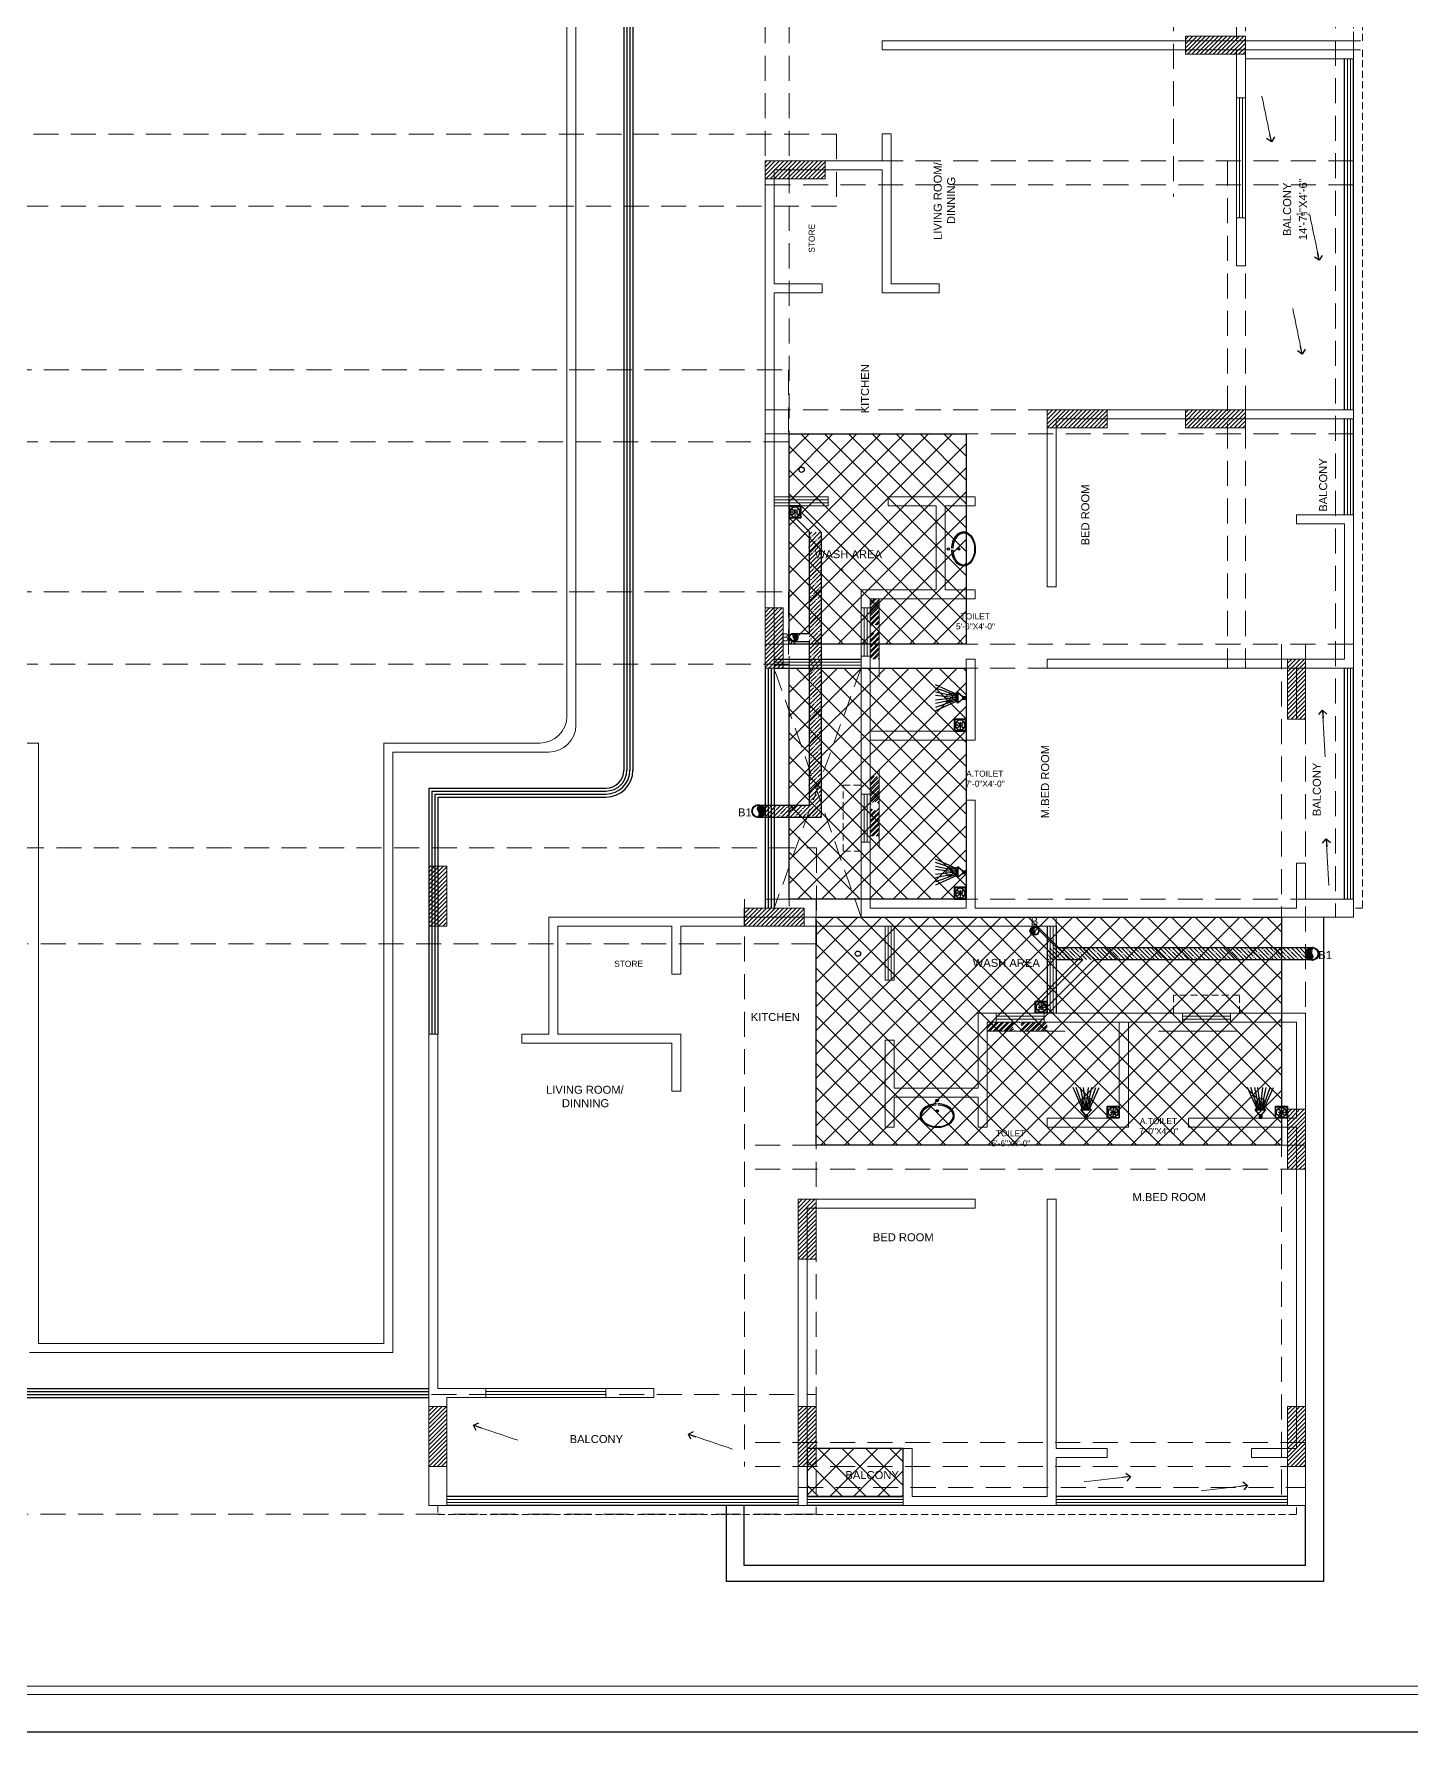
# Model space of a CAD drawing. Header units: inches. Extents: x 1807 to 67852, y 1160 to 20242.
# Drawn here: x 17163 to 17851, y 8125 to 8974 of the extents above; entities that cross this region are included whole.
import ezdxf

# ---------------------------------------------------------------- set-up
doc = ezdxf.new("R2010")
doc.units = ezdxf.units.IN
doc.header["$MEASUREMENT"] = 0
doc.linetypes.add('DASHED', pattern=[0.75, 0.5, -0.25])
doc.layers.get('0').update_dxf_attribs({"lineweight": 20})
for name, color, linetype, lineweight in [('$TD_AUDIT_GENERATED_(67B1F)', 8, 'Continuous', 15), ('02WINDOW & DOTTED', 8, 'Continuous', 20), ('4 upvc pip', 5, 'Continuous', 30), ('4 upvc pip hatch', 6, 'Continuous', 5), ('4. UPCV', 6, 'Continuous', 30), ('A-HATCH', 252, 'Continuous', 13), ('AP_TEXT', 7, 'Continuous', 13), ('Bathing', 3, 'Continuous', 30), ('column_01', 7, 'Continuous', 18), ('Dummy wall', 8, 'Continuous', 18), ('HATCH', 8, 'Continuous', 0), ('N.WALL', 7, 'Continuous', 25), ('PROJ.', 8, 'DASHED', 20), ('RAILING', 8, 'Continuous', 25), ('Railing 01', 8, 'Continuous', 18), ('SUNK', 216, 'Continuous', 30), ('SUNK HTACH', 165, 'Continuous', 15), ('wall', 7, 'Continuous', 20), ('WINDOW', 8, 'Continuous', 15)]:
    doc.layers.add(name, color=color, linetype=linetype, lineweight=lineweight)
doc.styles.add('Krupalu', font='arial.ttf', dxfattribs={"height": 8})
doc.styles.add('Krupalu 1', font='arial.ttf')
doc.dimstyles.new('Krupalu', dxfattribs={"dimtxt": 4, "dimasz": 4, "dimexe": 0, "dimexo": 0, "dimgap": 0.09, "dimtad": 0, "dimtoh": 1, "dimdec": 0, "dimzin": 3, "dimdsep": 46, "dimlunit": 4, "dimtxsty": 'Krupalu', "dimblk": 'DOTSMALL', "dimcen": 0, "dimse1": 1, "dimse2": 1, "dimclrd": 256, "dimclre": 256, "dimclrt": 7, "dimadec": 0, "dimazin": 0, "dimtfac": 1, "dimtdec": 0, "dimtofl": 0, "dimtmove": 1, "dimatfit": 0, "dimldrblk": 'OPEN90', "dimfxl": 1, "dimtolj": 1, "dimtzin": 0, "dimlwd": -1, "dimarcsym": 0})
pattern_1 = [(45, (-2883.8112, 0), (-1.0606601718, 1.0606601718), [])]
pattern_2 = [(45, (-73972.433, -3500.1794), (1.325825215, -1.325825215), []), (45, (-73972.433, -3499.2955), (1.325825215, -1.325825215), [])]
pattern_3 = [(45, (12547.977, -55328.927), (-5.9662135, 5.9662135), []), (135, (12547.977, -55328.927), (-5.9662135, -5.9662135), [])]

# ---------------------------------------------------------------- blocks, each defined once
blk = doc.blocks.new('dfhtutrut')
at = {"layer": 'HATCH'}
h = blk.add_hatch(dxfattribs=at)
h.set_pattern_fill('ANSI31', color=256, scale=12, style=0)
h.set_pattern_definition(pattern_1)
h.paths.add_polyline_path([(143178.93, -630693.73), (143148.93, -630693.73), (143148.93, -630684.73), (143178.93, -630684.73)])
h = blk.add_hatch(dxfattribs=at)
h.set_pattern_fill('ANSI31', color=256, scale=12, style=0)
h.set_pattern_definition(pattern_1)
h.paths.add_polyline_path([(142938.93, -630755.98), (142968.93, -630755.98), (142968.93, -630746.98), (142938.93, -630746.98)])
h = blk.add_hatch(dxfattribs=at)
h.set_pattern_fill('ANSI31', color=256, scale=12, style=0)
h.set_pattern_definition(pattern_1)
h.paths.add_polyline_path([(143079.92, -630880.48), (143109.92, -630880.48), (143109.92, -630871.48), (143079.92, -630871.48)])
h = blk.add_hatch(dxfattribs=at)
h.set_pattern_fill('ANSI31', color=256, scale=12, style=0)
h.set_pattern_definition(pattern_1)
h.paths.add_polyline_path([(143178.93, -630880.48), (143148.93, -630880.48), (143148.93, -630871.48), (143178.93, -630871.48)])
h = blk.add_hatch(dxfattribs=at)
h.set_pattern_fill('ANSI31', color=256, scale=12, style=0)
h.set_pattern_definition(pattern_1)
h.paths.add_polyline_path([(142947.93, -631000.48), (142947.93, -630970.48), (142938.93, -630970.48), (142938.93, -631000.48)])
h = blk.add_hatch(dxfattribs=at)
h.set_pattern_fill('ANSI31', color=256, scale=12, style=0)
h.set_pattern_definition(pattern_1)
h.paths.add_polyline_path([(143199.93, -630995.98), (143199.93, -631025.98), (143208.93, -631025.98), (143208.93, -630995.98)])
h = blk.add_hatch(dxfattribs=at)
h.set_pattern_fill('ANSI31', color=256, scale=12, style=0)
h.set_pattern_definition(pattern_1)
h.paths.add_polyline_path([(142779.93, -631129.48), (142779.93, -631099.48), (142770.93, -631099.48), (142770.93, -631129.48)])
h = blk.add_hatch(dxfattribs=at)
h.set_pattern_fill('ANSI31', color=256, scale=12, style=0)
h.set_pattern_definition(pattern_1)
h.paths.add_polyline_path([(142928.43, -631129.48), (142958.43, -631129.48), (142958.43, -631120.48), (142928.43, -631120.48)])
h = blk.add_hatch(dxfattribs=at)
h.set_pattern_fill('ANSI31', color=256, scale=12, style=0)
h.set_pattern_definition(pattern_1)
h.paths.add_polyline_path([(143208.93, -631220.98), (143208.93, -631250.98), (143199.93, -631250.98), (143199.93, -631220.98)])
h = blk.add_hatch(dxfattribs=at)
h.set_pattern_fill('ANSI31', color=256, scale=12, style=0)
h.set_pattern_definition(pattern_1)
h.paths.add_polyline_path([(142964.43, -631265.98), (142964.43, -631295.98), (142955.43, -631295.98), (142955.43, -631265.98)])
h = blk.add_hatch(dxfattribs=at)
h.set_pattern_fill('ANSI31', color=256, scale=12, style=0)
h.set_pattern_definition(pattern_1)
h.paths.add_polyline_path([(142779.93, -631399.48), (142779.93, -631369.48), (142770.93, -631369.48), (142770.93, -631399.48)])
h = blk.add_hatch(dxfattribs=at)
h.set_pattern_fill('ANSI31', color=256, scale=12, style=0)
h.set_pattern_definition(pattern_1)
h.paths.add_polyline_path([(142964.43, -631399.48), (142964.43, -631369.48), (142955.43, -631369.48), (142955.43, -631399.48)])
h = blk.add_hatch(dxfattribs=at)
h.set_pattern_fill('ANSI31', color=256, scale=12, style=0)
h.set_pattern_definition(pattern_1)
h.paths.add_polyline_path([(143208.93, -631399.48), (143208.93, -631369.48), (143199.93, -631369.48), (143199.93, -631399.48)])
at = {"layer": 'column_01'}
for points in [[(143178.93, -630693.73), (143148.93, -630693.73), (143148.93, -630684.73), (143178.93, -630684.73)], [(142938.93, -630755.98), (142968.93, -630755.98), (142968.93, -630746.98), (142938.93, -630746.98)], [(143079.92, -630880.48), (143109.92, -630880.48), (143109.92, -630871.48), (143079.92, -630871.48)], [(143178.93, -630880.48), (143148.93, -630880.48), (143148.93, -630871.48), (143178.93, -630871.48)], [(142947.93, -631000.48), (142947.93, -630970.48), (142938.93, -630970.48), (142938.93, -631000.48)], [(143199.93, -630995.98), (143199.93, -631025.98), (143208.93, -631025.98), (143208.93, -630995.98)], [(142779.93, -631129.48), (142779.93, -631099.48), (142770.93, -631099.48), (142770.93, -631129.48)], [(142928.43, -631129.48), (142958.43, -631129.48), (142958.43, -631120.48), (142928.43, -631120.48)], [(143208.93, -631220.98), (143208.93, -631250.98), (143199.93, -631250.98), (143199.93, -631220.98)], [(142964.43, -631265.98), (142964.43, -631295.98), (142955.43, -631295.98), (142955.43, -631265.98)], [(142779.93, -631399.48), (142779.93, -631369.48), (142770.93, -631369.48), (142770.93, -631399.48)], [(142964.43, -631399.48), (142964.43, -631369.48), (142955.43, -631369.48), (142955.43, -631399.48)], [(143208.93, -631399.48), (143208.93, -631369.48), (143199.93, -631369.48), (143199.93, -631399.48)]]:
    blk.add_lwpolyline(points, close=True, dxfattribs=at)
blk = doc.blocks.new('Shower')
at = {"layer": 'Bathing'}
h = blk.add_hatch(color=256, dxfattribs=at)
h.paths.add_polyline_path([(60267.42, -3620.43), (60268.65, -3620.43), (60268.65, -3618.64), (60267.42, -3618.64)])
h.paths.add_polyline_path([(60270.16, -3623.63), (60270.73, -3622.8), (60265.35, -3622.8), (60266.15, -3623.63)])
at = {"layer": 'Bathing', "ltscale": 3}
for p, q in [((60266.15, -3623.63), (60261.5, -3634)), ((60266.78, -3623.63), (60263.15, -3634)), ((60267.42, -3623.63), (60265.17, -3634)), ((60267.42, -3620.43), (60265.35, -3622.8)), ((60265.35, -3622.8), (60266.15, -3623.63)), ((60270.73, -3622.8), (60265.35, -3622.8)), ((60266.15, -3623.63), (60270.16, -3623.63)), ((60268.04, -3623.63), (60266.8, -3634)), ((60267.42, -3620.43), (60267.42, -3618.64)), ((60268.65, -3618.64), (60267.42, -3618.64)), ((60268.65, -3618.64), (60267.42, -3618.64)), ((60268.65, -3620.43), (60267.42, -3620.43)), ((60268.65, -3620.43), (60267.42, -3620.43)), ((60268.04, -3623.63), (60269.27, -3634)), ((60268.65, -3620.43), (60268.65, -3618.64)), ((60268.65, -3620.43), (60270.73, -3622.8)), ((60268.65, -3623.63), (60270.9, -3634)), ((60269.29, -3623.63), (60272.92, -3634)), ((60269.92, -3623.63), (60274.57, -3634)), ((60270.16, -3623.63), (60270.73, -3622.8))]:
    blk.add_line(p, q, dxfattribs=at)
for points in [[(60267.42, -3620.43), (60265.35, -3622.8)], [(60270.73, -3622.8), (60268.65, -3620.43)]]:
    blk.add_lwpolyline(points, dxfattribs=at)
blk.add_circle((60268.04, -3627.04), 1.78, dxfattribs=at)
blk = doc.blocks.new('rwrwq')
at = {"layer": 'Bathing'}
for points in [[(19894.37, -3202.34), (19894.37, -3196.34), (19900.37, -3196.34), (19900.37, -3202.34)], [(19894.65, -3202.07), (19894.65, -3196.62), (19900.1, -3196.62), (19900.1, -3202.07)]]:
    blk.add_lwpolyline(points, close=True, dxfattribs=at)
for centre, radius in [((19897.37, -3199.34), 2.42), ((19895.5, -3199.34), 0.129), ((19895.93, -3197.89), 0.129), ((19896.22, -3199.34), 0.129), ((19896.42, -3198.38), 0.129), ((19896.87, -3199.34), 0.129), ((19896.94, -3198.91), 0.129), ((19897.37, -3198.11), 0.129), ((19897.37, -3198.11), 0.129), ((19897.37, -3198.83), 0.129), ((19897.37, -3198.83), 0.129), ((19897.37, -3199.34), 0.129), ((19897.81, -3198.91), 0.129), ((19897.88, -3199.34), 0.129), ((19898.33, -3198.38), 0.129), ((19898.52, -3199.34), 0.129), ((19898.82, -3197.89), 0.129), ((19895.93, -3200.79), 0.129), ((19896.42, -3200.3), 0.129), ((19896.94, -3199.77), 0.129), ((19897.37, -3199.85), 0.129), ((19897.37, -3199.85), 0.129), ((19897.37, -3200.57), 0.129), ((19897.37, -3200.57), 0.129), ((19897.37, -3201.28), 0.129), ((19897.37, -3201.28), 0.129), ((19897.81, -3199.77), 0.129), ((19898.33, -3200.3), 0.129), ((19898.82, -3200.79), 0.129)]:
    blk.add_circle(centre, radius, dxfattribs=at)
blk = doc.blocks.new('_DotSmall')
at = {"color": 0, "linetype": 'ByBlock', "const_width": 0.5}
blk.add_lwpolyline([(-0.0625, 0, 1), (0.0625, 0, 1)], format="xyb", close=True, dxfattribs=at)
blk = doc.blocks.new('_Open90')
at = {"color": 0, "linetype": 'ByBlock', "lineweight": -2}
for p, q in [((0, 0), (-1, 0)), ((-0.5, 0.5), (0, 0)), ((0, 0), (-0.5, -0.5))]:
    blk.add_line(p, q, dxfattribs=at)
blk = doc.blocks.new('zw$137B')
at = {"layer": '$TD_AUDIT_GENERATED_(67B1F)', "linetype": 'DASHED', "lineweight": -2, "ltscale": 25}
for p, q in [((559.5, 85.5), (559.5, -1140)), ((568.5, 85.5), (568.5, -1140)), ((274.5, -522), (274.5, -1140)), ((286.5, -522), (286.5, -1140)), ((568.5, -762), (274.5, -762)), ((505.5, -762), (505.5, -1015.5)), ((514.5, -762), (514.5, -1015.5)), ((568.5, -774), (274.5, -774)), ((568.5, -886.5), (274.5, -886.5)), ((568.5, -898.5), (274.5, -898.5)), ((274.5, -1003.5), (568.5, -1003.5)), ((532.5, -1003.5), (532.5, -1434)), ((544.5, -1003.5), (544.5, -1434)), ((274.5, -1015.5), (568.5, -1015.5)), ((264.22, -1131), (264.22, -1414.5)), ((274.5, -1131), (568.5, -1131)), ((300.07, -1131), (300.07, -1414.5)), ((274.5, -1140), (568.5, -1140)), ((544.5, -1254), (264.22, -1254)), ((544.5, -1266), (264.22, -1266)), ((544.5, -1402.5), (265.5, -1402.5)), ((544.5, -1414.5), (265.5, -1414.5)), ((291, -1425), (544.5, -1425)), ((291, -1434), (544.5, -1434))]:
    blk.add_line(p, q, dxfattribs=at)
for points in [[(478.5, -628.5), (478.5, -780)], [(514.5, -628.5), (514.5, -780)], [(568.5, -1020.06), (568.5, -1003.5)]]:
    blk.add_lwpolyline(points, dxfattribs=at)
at = {"layer": '$TD_AUDIT_GENERATED_(67B1F)', "color": 1, "linetype": 'DASHED', "lineweight": -2, "ltscale": 25}
for points in [[(-316.03, -748.75), (310.16, -748.75), (310.16, -784.75), (-316.03, -784.75)], [(-292.03, -866.5), (286.16, -866.5), (286.16, -902.5), (-292.03, -902.5)], [(-292.03, -977.5), (286.16, -977.5), (286.16, -1013.5), (-292.03, -1013.5)], [(-304.56, -1105.37), (300.14, -1105.37), (300.14, -1153.37), (-304.56, -1153.37)], [(-304.63, -1378.49), (300.07, -1378.49), (300.07, -1438.37), (-304.63, -1438.37)]]:
    blk.add_lwpolyline(points, close=True, dxfattribs=at)

msp = doc.modelspace()

# ---------------------------------------------------------------- hatches: boundary and pattern name
at = {"layer": '4 upvc pip hatch'}
h = msp.add_hatch(dxfattribs=at)
h.set_pattern_fill('ANSI35', color=256, scale=12, angle=180, style=0)
h.set_pattern_definition([(45, (-7059.6064, 278.7383), (-2.12132034, 2.12132034), []), (45, (-7057.485, 278.7383), (-2.12132034, 2.12132034), [3.75, -0.75, 0, -0.75])])
h.paths.add_polyline_path([(17555.77, 8725.01), (17549.77, 8725.01), (17549.77, 8588.64), (17527.78, 8588.64), (17527.78, 8582.64), (17555.77, 8582.64)])
at = {"layer": '4 upvc pip hatch', "ltscale": 10}
h = msp.add_hatch(dxfattribs=at)
h.set_pattern_fill('ANSI31', color=256, scale=2, angle=180, style=0)
h.set_pattern_definition([(315, (-25496.3152, 102489.71072), (-0.1767766953, -0.1767766953), [])])
edge = h.paths.add_edge_path()
edge.add_spline(control_points=[(17542.12, 8674.4), (17541.85, 8674.02), (17541.16, 8673.1), (17542.68, 8671.73), (17542.02, 8670.79), (17541.75, 8670.42)], knot_values=[0, 0, 0, 0, 1.259254, 3.09623, 4.348223, 4.348223, 4.348223, 4.348223], degree=3, periodic=0)
edge.add_arc((17541.98, 8672.4), 2, 263.26204, 360)
edge.add_arc((17541.98, 8672.4), 2, 0, 85.93661)
h = msp.add_hatch(dxfattribs=at)
h.set_pattern_fill('ANSI31', color=256, scale=3, angle=180, style=0)
h.set_pattern_definition([(315, (-46686.0174, 149311.60004), (-0.2651650429, -0.2651650429), [])])
edge = h.paths.add_edge_path()
edge.add_spline(control_points=[(17524.69, 8588.63), (17524.28, 8588.07), (17523.25, 8586.68), (17525.52, 8584.62), (17524.53, 8583.23), (17524.13, 8582.66)], knot_values=[0, 0, 0, 0, 1.259254, 3.09623, 4.348223, 4.348223, 4.348223, 4.348223], degree=3, periodic=0)
edge.add_arc((17524.48, 8585.64), 3, 263.26204, 360)
edge.add_arc((17524.48, 8585.64), 3, 360, 445.93661)
h = msp.add_hatch(dxfattribs=at)
h.set_pattern_fill('ANSI31', color=256, scale=2, angle=180, style=0)
h.set_pattern_definition([(225, (60118.7434, 102343.11293), (0.1767766953, -0.1767766953), [])])
edge = h.paths.add_edge_path()
edge.add_spline(control_points=[(17662.49, 8527.8), (17662.21, 8527.42), (17661.53, 8526.5), (17663.04, 8525.13), (17662.38, 8524.2), (17662.11, 8523.82)], knot_values=[0, 0, 0, 0, 1.259254, 3.09623, 4.348223, 4.348223, 4.348223, 4.348223], degree=3, periodic=0)
edge.add_arc((17662.35, 8525.8), 2, 83.26204, 180)
edge.add_arc((17662.35, 8525.8), 2, 180, 265.93661)
at = {"layer": '4 upvc pip hatch'}
h = msp.add_hatch(dxfattribs=at)
h.set_pattern_fill('ANSI35', color=256, scale=12, angle=180, style=0)
h.set_pattern_definition([(135, (41561.671, 278.7383), (2.12132034, 2.12132034), []), (135, (41559.5496, 278.7383), (2.12132034, 2.12132034), [3.75, -0.75, 0, -0.75])])
h.paths.add_polyline_path([(17797.78, 8511.33), (17668.78, 8511.33), (17668.78, 8517.33), (17797.78, 8517.33)])
at = {"layer": '4 upvc pip hatch', "ltscale": 10}
h = msp.add_hatch(dxfattribs=at)
h.set_pattern_fill('ANSI31', color=256, scale=3, angle=180, style=0)
h.set_pattern_definition([(225, (81485.67965, 149240.29438), (0.2651650429, -0.2651650429), [])])
edge = h.paths.add_edge_path()
edge.add_spline(control_points=[(17801.3, 8517.32), (17800.88, 8516.76), (17799.85, 8515.37), (17802.12, 8513.32), (17801.13, 8511.92), (17800.73, 8511.35)], knot_values=[0, 0, 0, 0, 1.259254, 3.09623, 4.348223, 4.348223, 4.348223, 4.348223], degree=3, periodic=0)
edge.add_arc((17801.08, 8514.33), 3, 83.26204, 180)
edge.add_arc((17801.08, 8514.33), 3, 180, 265.93661)
at = {"layer": 'Dummy wall', "ltscale": 10}
h = msp.add_hatch(dxfattribs=at)
h.set_pattern_fill('ANSI32', color=256, scale=5, angle=90, style=0)
h.set_pattern_definition(pattern_2)
h.paths.add_polyline_path([(17580.28, 8661.67), (17584.78, 8661.67), (17584.78, 8672.23), (17584.78, 8673.69), (17584.78, 8676.67, -2.414214), (17582.64, 8678.82, -0.408178), (17584.78, 8676.72), (17584.78, 8679.66), (17584.78, 8681.21), (17584.78, 8691.67), (17580.28, 8691.67), (17580.28, 8667.67)])
h = msp.add_hatch(dxfattribs=at)
h.set_pattern_fill('ANSI32', color=256, scale=5, angle=90, style=0)
h.set_pattern_definition(pattern_2)
h.paths.add_polyline_path([(17584.78, 8591.16), (17584.78, 8592.71), (17584.78, 8601.33), (17583.65, 8603.17), (17580.28, 8603.17), (17580.28, 8594.17), (17580.28, 8573.17), (17580.64, 8573.17), (17580.64, 8587.41, -0.091616), (17580.5, 8588.17, -1), (17584.78, 8588.17)])
h = msp.add_hatch(dxfattribs=at)
h.set_pattern_fill('ANSI32', color=256, scale=5, angle=90, style=0)
h.set_pattern_definition(pattern_2)
h.paths.add_polyline_path([(17584.64, 8573.17), (17584.64, 8587.41, -0.688072), (17580.64, 8587.41), (17580.64, 8573.17)])
h = msp.add_hatch(dxfattribs=at)
h.set_pattern_fill('ANSI32', color=256, scale=5, angle=180, style=0)
h.set_pattern_definition([(225, (29830.6367, 100032.889), (1.325825215, -1.325825215), []), (225, (29829.7528, 100032.889), (1.325825215, -1.325825215), [])])
h.paths.add_polyline_path([(17668.78, 8480.17), (17668.78, 8475.67), (17658.23, 8475.67), (17656.76, 8475.67), (17653.78, 8475.67, 2.414214), (17651.64, 8477.82, 0.408178), (17653.74, 8475.67), (17650.8, 8475.67), (17649.25, 8475.67), (17638.78, 8475.67), (17638.78, 8480.17), (17662.78, 8480.17)])
at = {"layer": 'SUNK HTACH', "ltscale": 10}
h = msp.add_hatch(dxfattribs=at)
h.set_pattern_fill('ANSI37', color=1, scale=67.5, style=0)
h.set_pattern_definition(pattern_3)
h.paths.add_polyline_path([(17539.78, 8774.17), (17628.28, 8774.17), (17628.28, 8669.17), (17539.78, 8669.17)])
h = msp.add_hatch(dxfattribs=at)
h.set_pattern_fill('ANSI37', color=1, scale=67.5, style=0)
h.set_pattern_definition(pattern_3)
h.paths.add_polyline_path([(17628.28, 8541.67), (17539.78, 8541.67), (17539.78, 8657.17), (17628.28, 8657.17)])
h = msp.add_hatch(dxfattribs=at)
h.set_pattern_fill('ANSI37', color=1, scale=67.5, angle=360, style=0)
h.set_pattern_definition([(135, (21954.087, -55328.927), (5.9662135, 5.9662135), []), (45, (21954.087, -55328.927), (5.9662135, -5.9662135), [])])
h.paths.add_polyline_path([(17553.38, 8532.67), (17785.86, 8532.67), (17785.78, 8418.67), (17553.31, 8418.67)])
h = msp.add_hatch(dxfattribs=at)
h.set_pattern_fill('ANSI37', color=114, scale=67.5, angle=180, style=0)
h.set_pattern_definition([(225, (22383.957, 73325.777), (5.9662135, -5.9662135), []), (315, (22383.957, 73325.777), (5.9662135, 5.9662135), [])])
h.paths.add_polyline_path([(17596.78, 8267.17), (17548.78, 8267.17), (17548.78, 8243.17), (17596.78, 8243.17)])

# ---------------------------------------------------------------- linework, layer by layer
at = {"layer": '02WINDOW & DOTTED', "linetype": 'DASHED', "ltscale": 20}
for p, q in [((17575.78, 8532.67), (17532.28, 8657.17)), ((17575.78, 8657.17), (17532.28, 8537.17))]:
    msp.add_line(p, q, dxfattribs=at)
at = {"layer": '4 upvc pip'}
msp.add_lwpolyline([(16490.39, 9838.79), (18913.59, 9838.79), (18913.59, 8125.42), (16490.39, 8125.42)], close=True, dxfattribs=at)
at = {"layer": '4. UPCV', "ltscale": 10}
for p, q in [((17555.77, 8725.01), (17545.78, 8735)), ((17549.77, 8725.36), (17542.95, 8732.17)), ((17549.77, 8725.36), (17549.77, 8674.4)), ((17555.77, 8725.01), (17555.77, 8582.64)), ((17541.98, 8674.4), (17549.77, 8674.4)), ((17541.98, 8670.4), (17549.77, 8670.4)), ((17549.77, 8670.4), (17549.77, 8588.64)), ((17524.48, 8588.64), (17549.77, 8588.64)), ((17524.48, 8582.64), (17555.77, 8582.64)), ((17673.94, 8511.33), (17660.87, 8524.4)), ((17673.59, 8517.33), (17663.7, 8527.23)), ((17801.08, 8517.33), (17673.59, 8517.33)), ((17686.61, 8511.33), (17665.95, 8490.67)), ((17692.27, 8511.33), (17668.78, 8487.85)), ((17686.61, 8511.33), (17673.94, 8511.33)), ((17801.08, 8511.33), (17692.27, 8511.33))]:
    msp.add_line(p, q, dxfattribs=at)
for centre, radius in [((17541.98, 8672.4), 2.2), ((17541.98, 8672.4), 2), ((17524.48, 8585.64), 3.3), ((17524.48, 8585.64), 3), ((17662.35, 8525.8), 2.2), ((17662.35, 8525.8), 2), ((17801.08, 8514.33), 3.3), ((17801.08, 8514.33), 3)]:
    msp.add_circle(centre, radius, dxfattribs=at)
for points, knots in [([(17542.12, 8674.4), (17541.85, 8674.02), (17541.16, 8673.1), (17542.68, 8671.73), (17542.02, 8670.79), (17541.75, 8670.42)], [0, 0, 0, 0, 1.259254, 3.096229, 4.348222, 4.348222, 4.348222, 4.348222]), ([(17524.69, 8588.63), (17524.28, 8588.07), (17523.25, 8586.68), (17525.52, 8584.62), (17524.53, 8583.23), (17524.13, 8582.66)], [0, 0, 0, 0, 1.888881, 4.644345, 6.522333, 6.522333, 6.522333, 6.522333]), ([(17662.49, 8527.8), (17662.21, 8527.42), (17661.53, 8526.5), (17663.04, 8525.13), (17662.38, 8524.2), (17662.11, 8523.82)], [0, 0, 0, 0, 1.259254, 3.096229, 4.348222, 4.348222, 4.348222, 4.348222]), ([(17801.3, 8517.32), (17800.88, 8516.76), (17799.85, 8515.37), (17802.12, 8513.32), (17801.13, 8511.92), (17800.73, 8511.35)], [0, 0, 0, 0, 1.888881, 4.644345, 6.522333, 6.522333, 6.522333, 6.522333])]:
    msp.add_open_spline(points, degree=3, knots=knots, dxfattribs=at)
at = {"layer": 'A-HATCH'}
for points in [[(18847.85, 9820.03), (16552.06, 9820.03, 0.414214), (16509.16, 9777.12), (16509.16, 8191.17, 0.414214), (16556.14, 8144.18), (18844.79, 8144.18, 0.414214), (18894.83, 8194.22), (18894.83, 9773.04, 0.414214)], [(18847.85, 9815.86), (16552.06, 9815.86, 0.414214), (16513.33, 9777.12), (16513.33, 8191.17, 0.414214), (16556.14, 8148.35), (18844.79, 8148.35, 0.414214), (18890.66, 8194.22), (18890.66, 9773.04, 0.414214)]]:
    msp.add_lwpolyline(points, format="xyb", close=True, dxfattribs=at)
at = {"layer": 'AP_TEXT'}
for p, q in [((17796.53, 8883.23), (17796.53, 8885.07)), ((17565.03, 8706.16), (17566.87, 8706.16))]:
    msp.add_line(p, q, dxfattribs=at)
at = {"layer": 'Bathing', "extrusion": (2.76424e-10, 0.000530124, 1)}
msp.add_circle((17546.05, 8756.28, 5.09), 1.32, dxfattribs=at)
at = {"layer": 'Bathing'}
for centre, radius in [((17619.4, 8716.69), 0.616), ((17624.62, 8716.63), 0.548), ((17624.62, 8716.63), 0.403), ((17613.76, 8441.06), 0.616), ((17613.82, 8435.84), 0.548), ((17613.82, 8435.84), 0.403)]:
    msp.add_circle(centre, radius, dxfattribs=at)
at = {"layer": 'Bathing', "extrusion": (-0.000530124, -2.76424e-10, 1)}
msp.add_circle((17574.18, 8514.41, -8.87), 1.32, dxfattribs=at)
at = {"layer": 'Bathing', "extrusion": (0, 0, -1)}
msp.add_ellipse((17627.13, 8716.63), major_axis=(0, -8.06), ratio=0.663758, start_param=1.630196, end_param=7.796446, dxfattribs=at)
at = {"layer": 'Bathing'}
msp.add_ellipse((17613.82, 8433.33), major_axis=(8.06, 0), ratio=0.663758, start_param=1.630196, end_param=7.796446, dxfattribs=at)
for points, knots in [([(17621.1, 8717.02), (17621.12, 8718.07), (17621.28, 8719.11), (17621.9, 8721.2), (17622.4, 8722.23), (17623.66, 8723.89), (17624.43, 8724.53), (17625.88, 8725.15), (17626.52, 8725.26), (17627.78, 8725.2), (17628.41, 8725.01), (17629.57, 8724.38), (17630.11, 8723.93), (17631.06, 8722.83), (17631.47, 8722.17), (17632.29, 8720.38), (17632.6, 8719.16), (17632.85, 8716.64), (17632.78, 8715.34), (17632.26, 8712.91), (17631.81, 8711.77), (17630.61, 8709.89), (17629.86, 8709.15), (17628.36, 8708.32), (17627.65, 8708.13), (17626.94, 8708.13)], [1.610972, 1.610972, 1.610972, 1.610972, 1.985827, 1.985827, 2.425311, 2.425311, 2.864794, 2.864794, 3.176532, 3.176532, 3.48827, 3.48827, 3.800008, 3.800008, 4.111746, 4.111746, 4.567037, 4.567037, 5.022328, 5.022328, 5.477619, 5.477619, 5.93291, 5.93291, 6.283185, 6.283185, 6.283185, 6.283185]), ([(17626.94, 8708.13), (17626.47, 8708.13), (17626.01, 8708.21), (17624.7, 8708.66), (17623.91, 8709.25), (17622.58, 8710.82), (17622.05, 8711.81), (17621.33, 8713.97), (17621.13, 8715.12), (17621.1, 8716.29)], [0, 0, 0, 0, 0.227893, 0.227893, 0.667377, 0.667377, 1.10686, 1.10686, 1.523521, 1.523521, 1.523521, 1.523521]), ([(17613.44, 8439.36), (17612.39, 8439.33), (17611.35, 8439.17), (17609.26, 8438.56), (17608.23, 8438.06), (17606.56, 8436.79), (17605.93, 8436.02), (17605.31, 8434.58), (17605.19, 8433.94), (17605.26, 8432.67), (17605.44, 8432.05), (17606.08, 8430.88), (17606.53, 8430.34), (17607.63, 8429.4), (17608.29, 8428.99), (17610.08, 8428.17), (17611.3, 8427.86), (17613.82, 8427.61), (17615.12, 8427.68), (17617.55, 8428.2), (17618.68, 8428.64), (17620.56, 8429.84), (17621.31, 8430.6), (17622.14, 8432.1), (17622.33, 8432.81), (17622.33, 8433.52)], [1.610972, 1.610972, 1.610972, 1.610972, 1.985827, 1.985827, 2.425311, 2.425311, 2.864794, 2.864794, 3.176532, 3.176532, 3.48827, 3.48827, 3.800008, 3.800008, 4.111746, 4.111746, 4.567037, 4.567037, 5.022328, 5.022328, 5.477619, 5.477619, 5.93291, 5.93291, 6.283185, 6.283185, 6.283185, 6.283185]), ([(17622.33, 8433.52), (17622.33, 8433.98), (17622.25, 8434.45), (17621.79, 8435.75), (17621.21, 8436.55), (17619.64, 8437.87), (17618.64, 8438.41), (17616.49, 8439.12), (17615.33, 8439.32), (17614.17, 8439.36)], [0, 0, 0, 0, 0.227893, 0.227893, 0.667377, 0.667377, 1.10686, 1.10686, 1.523521, 1.523521, 1.523521, 1.523521])]:
    msp.add_open_spline(points, degree=3, knots=knots, dxfattribs=at)
at = {"layer": 'PROJ.', "ltscale": 7}
for points in [[(17821.78, 8970.67), (17826.28, 8970.67), (17826.28, 9399.67), (17821.78, 9399.67)], [(17821.78, 8966.17), (17826.28, 8966.17), (17826.28, 8537.17), (17821.78, 8537.17)], [(17575.78, 8565.67), (17566.78, 8565.67), (17566.78, 8598.67), (17575.78, 8598.67)], [(17764.78, 8484.67), (17764.78, 8493.67), (17731.78, 8493.67), (17731.78, 8484.67)], [(17364.28, 8238.67), (17364.28, 8234.17), (17793.28, 8234.17), (17793.28, 8238.67)]]:
    msp.add_lwpolyline(points, dxfattribs=at)
at = {"layer": 'RAILING'}
for p, q in [((17460.28, 9372.67), (17460.28, 8605.94)), ((17461.78, 9372.67), (17461.78, 8605.93)), ((17457.28, 9368.17), (17457.28, 8605.97)), ((17458.78, 9368.17), (17458.78, 8605.96)), ((17817.28, 8786.17), (17817.28, 8961.67)), ((17821.78, 8786.17), (17821.78, 8961.67)), ((17817.28, 8733.67), (17817.28, 8781.67)), ((17821.78, 8733.67), (17821.78, 8781.67)), ((17527.78, 8657.17), (17527.78, 8537.17)), ((17529.28, 8657.17), (17529.28, 8537.17)), ((17530.78, 8657.17), (17530.78, 8537.17)), ((17532.28, 8661.67), (17575.78, 8661.67)), ((17532.28, 8657.17), (17575.78, 8657.17)), ((17532.28, 8657.17), (17532.28, 8537.17)), ((17817.28, 8541.67), (17817.28, 8657.17)), ((17821.78, 8541.67), (17821.78, 8657.17)), ((17359.78, 8597.17), (17359.78, 8474.17)), ((17359.78, 8597.17), (17448.28, 8597.17)), ((17361.28, 8595.67), (17361.28, 8474.17)), ((17361.28, 8595.67), (17448.28, 8595.67)), ((17362.78, 8594.17), (17362.78, 8474.17)), ((17362.78, 8594.17), (17448.28, 8594.17)), ((17364.28, 8592.67), (17364.28, 8474.17)), ((17364.28, 8592.67), (17448.28, 8592.67)), ((17806.78, 8532.67), (17806.78, 8200.67)), ((17668.78, 8528.17), (17668.78, 8484.67)), ((17673.28, 8528.17), (17673.28, 8484.67)), ((17142.28, 8297.17), (17359.78, 8297.17)), ((17142.28, 8295.67), (17359.78, 8295.67)), ((17142.28, 8294.17), (17359.78, 8294.17)), ((17142.28, 8292.67), (17359.78, 8292.67)), ((17544.28, 8243.17), (17368.78, 8243.17)), ((17596.78, 8243.17), (17548.78, 8243.17)), ((17788.78, 8243.17), (17673.28, 8243.17)), ((17544.28, 8238.67), (17368.78, 8238.67)), ((17508.28, 8238.67), (17508.28, 8200.67)), ((17517.28, 8208.67), (17517.28, 8238.67)), ((17596.78, 8238.67), (17548.78, 8238.67)), ((17788.78, 8238.67), (17673.28, 8238.67)), ((17797.78, 8208.67), (17797.78, 8238.67)), ((17797.78, 8208.67), (17517.28, 8208.67)), ((17806.78, 8200.67), (17508.28, 8200.67))]:
    msp.add_line(p, q, dxfattribs=at)
for radius in [13.5, 12, 10.5, 9]:
    msp.add_arc((17448.28, 8606.17), radius, 270, 0, dxfattribs=at)
at = {"layer": 'Railing 01'}
for p, q in [((17818.78, 8786.17), (17818.78, 8961.67)), ((17820.28, 8786.17), (17820.28, 8961.67)), ((17818.78, 8733.67), (17818.78, 8781.67)), ((17820.28, 8733.67), (17820.28, 8781.67)), ((17532.28, 8660.17), (17575.78, 8660.17)), ((17532.28, 8658.67), (17575.78, 8658.67)), ((17818.78, 8541.67), (17818.78, 8657.17)), ((17820.28, 8541.67), (17820.28, 8657.17)), ((17670.28, 8528.17), (17670.28, 8484.67)), ((17671.78, 8528.17), (17671.78, 8484.67)), ((17544.28, 8241.67), (17368.78, 8241.67)), ((17596.78, 8241.67), (17548.78, 8241.67)), ((17788.78, 8241.67), (17673.28, 8241.67)), ((17544.28, 8240.17), (17368.78, 8240.17)), ((17596.78, 8240.17), (17548.78, 8240.17)), ((17788.78, 8240.17), (17673.28, 8240.17))]:
    msp.add_line(p, q, dxfattribs=at)
at = {"layer": 'SUNK'}
for points in [[(17539.78, 8774.17), (17628.28, 8774.17), (17628.28, 8669.17), (17539.78, 8669.17)], [(17628.28, 8541.67), (17539.78, 8541.67), (17539.78, 8657.17), (17628.28, 8657.17)], [(17596.78, 8267.17), (17548.78, 8267.17), (17548.78, 8243.17), (17596.78, 8243.17)]]:
    msp.add_lwpolyline(points, close=True, dxfattribs=at)
at = {"layer": 'SUNK', "elevation": 2}
msp.add_lwpolyline([(17553.38, 8532.67), (17785.86, 8532.67), (17785.78, 8418.67), (17553.31, 8418.67)], close=True, dxfattribs=at)
at = {"layer": 'wall'}
for p, q in [((17428.78, 9363.67), (17428.78, 8633.17)), ((17433.28, 9368.17), (17433.28, 8628.67)), ((17763.28, 8994.67), (17763.28, 8970.67)), ((17586.28, 8970.67), (17586.28, 8966.17)), ((17763.28, 8970.67), (17586.28, 8970.67)), ((17821.78, 8970.67), (17586.28, 8970.67)), ((17586.28, 8966.17), (17586.28, 8970.67)), ((17737.78, 8972.92), (17767.78, 8972.92)), ((17737.78, 8963.92), (17737.78, 8972.92)), ((17767.78, 8972.92), (17767.78, 8963.92)), ((17821.78, 8975.17), (17821.78, 8966.17)), ((17821.78, 8961.67), (17821.78, 8970.67)), ((17821.78, 8966.17), (17586.28, 8966.17)), ((17763.28, 8966.17), (17586.28, 8966.17)), ((17767.78, 8963.92), (17737.78, 8963.92)), ((17763.28, 8942.17), (17763.28, 8966.17)), ((17821.78, 8961.67), (17767.78, 8961.67)), ((17767.78, 8942.17), (17767.78, 8961.67)), ((17763.28, 8942.17), (17767.78, 8942.17)), ((17590.78, 8924.17), (17586.28, 8924.17)), ((17586.28, 8910.67), (17586.28, 8924.17)), ((17590.78, 8849.17), (17590.78, 8924.17)), ((17586.28, 8910.67), (17527.78, 8910.67)), ((17527.78, 8657.17), (17527.78, 8910.67)), ((17586.28, 8906.17), (17532.28, 8906.17)), ((17532.28, 8849.17), (17532.28, 8906.17)), ((17586.28, 8844.67), (17586.28, 8906.17)), ((17763.28, 8858.17), (17763.28, 8882.17)), ((17763.28, 8882.17), (17767.78, 8882.17)), ((17767.78, 8858.17), (17767.78, 8882.17)), ((17763.28, 8858.17), (17767.78, 8858.17)), ((17556.28, 8849.17), (17532.28, 8849.17)), ((17556.28, 8844.67), (17532.28, 8844.67)), ((17532.28, 8657.17), (17532.28, 8844.67)), ((17556.28, 8844.67), (17556.28, 8849.17)), ((17614.78, 8844.67), (17586.28, 8844.67)), ((17614.78, 8849.17), (17590.78, 8849.17)), ((17614.78, 8844.67), (17614.78, 8849.17)), ((17668.78, 8786.17), (17821.78, 8786.17)), ((17668.78, 8697.67), (17668.78, 8786.17)), ((17821.78, 8786.17), (17821.78, 8781.67)), ((17673.28, 8781.67), (17821.78, 8781.67)), ((17673.28, 8697.67), (17673.28, 8781.67)), ((17559.28, 8738.17), (17559.28, 8742.67)), ((17632.78, 8742.67), (17589.28, 8742.67)), ((17589.28, 8738.17), (17589.28, 8742.67)), ((17632.78, 8738.17), (17632.78, 8742.67)), ((17613.28, 8738.17), (17589.28, 8738.17)), ((17613.28, 8696.17), (17613.28, 8738.17)), ((17632.78, 8738.17), (17617.78, 8738.17)), ((17617.78, 8696.17), (17617.78, 8738.17)), ((17793.28, 8733.67), (17821.78, 8733.67)), ((17793.28, 8729.17), (17793.28, 8733.67)), ((17821.78, 8657.17), (17821.78, 8733.67)), ((17793.28, 8729.17), (17817.28, 8729.17)), ((17817.28, 8661.67), (17817.28, 8729.17)), ((17575.78, 8696.17), (17575.78, 8687.17)), ((17575.78, 8696.17), (17613.28, 8696.17)), ((17580.28, 8691.67), (17580.28, 8687.17)), ((17580.28, 8691.67), (17632.78, 8691.67)), ((17584.78, 8691.67), (17584.78, 8652.66)), ((17617.78, 8696.17), (17632.78, 8696.17)), ((17632.78, 8691.67), (17632.78, 8696.17)), ((17668.78, 8697.67), (17673.28, 8697.67)), ((17575.78, 8687.17), (17580.28, 8687.17)), ((17532.28, 8657.17), (17527.78, 8657.17)), ((17575.78, 8663.17), (17580.28, 8663.17)), ((17575.78, 8663.17), (17575.78, 8594.17)), ((17580.28, 8663.17), (17580.28, 8594.17)), ((17628.28, 8661.67), (17632.78, 8661.67)), ((17628.28, 8625.67), (17628.28, 8661.67)), ((17632.78, 8621.17), (17632.78, 8661.67)), ((17668.78, 8657.17), (17668.78, 8661.67)), ((17668.78, 8661.67), (17817.28, 8661.67)), ((17668.78, 8657.17), (17793.28, 8657.17)), ((17793.28, 8631.67), (17793.28, 8657.17)), ((17797.78, 8631.67), (17797.78, 8657.17)), ((17797.78, 8657.17), (17821.78, 8657.17)), ((17797.78, 8631.67), (17793.28, 8631.67)), ((17580.28, 8625.67), (17628.28, 8625.67)), ((17164.78, 8619.67), (17086.78, 8619.67)), ((17164.78, 8319.67), (17164.78, 8619.67)), ((17337.28, 8619.67), (17337.28, 8319.67)), ((17337.28, 8619.67), (17415.28, 8619.67)), ((17341.78, 8615.17), (17341.78, 8315.17)), ((17341.78, 8615.17), (17419.78, 8615.17)), ((17580.28, 8621.17), (17632.78, 8621.17)), ((17584.78, 8606.17), (17584.78, 8567.17)), ((17575.78, 8594.17), (17580.28, 8594.17)), ((17628.28, 8537.17), (17628.28, 8591.17)), ((17628.28, 8591.17), (17632.78, 8591.17)), ((17632.78, 8537.17), (17632.78, 8591.17)), ((17575.78, 8570.17), (17580.28, 8570.17)), ((17575.78, 8570.17), (17575.78, 8532.67)), ((17580.28, 8570.17), (17580.28, 8537.17)), ((17359.78, 8528.17), (17359.78, 8558.17)), ((17359.78, 8558.17), (17368.78, 8558.17)), ((17368.78, 8558.17), (17368.78, 8528.17)), ((17793.28, 8537.17), (17793.28, 8559.67)), ((17797.78, 8559.67), (17793.28, 8559.67)), ((17797.78, 8541.67), (17797.78, 8559.67)), ((17797.78, 8541.67), (17821.78, 8541.67)), ((17821.78, 8541.67), (17821.78, 8532.67)), ((17419.78, 8474.17), (17419.78, 8532.67)), ((17673.28, 8532.67), (17419.78, 8532.67)), ((17575.78, 8532.67), (17821.78, 8532.67)), ((17580.28, 8537.17), (17628.28, 8537.17)), ((17632.78, 8537.17), (17793.28, 8537.17)), ((17673.28, 8528.17), (17673.28, 8532.67)), ((17368.78, 8528.17), (17359.78, 8528.17)), ((17424.28, 8474.17), (17424.28, 8528.17)), ((17481.28, 8528.17), (17424.28, 8528.17)), ((17481.28, 8504.17), (17481.28, 8528.17)), ((17485.78, 8504.17), (17485.78, 8528.17)), ((17673.28, 8528.17), (17485.78, 8528.17)), ((17485.78, 8504.17), (17481.28, 8504.17)), ((17592.28, 8501.17), (17587.78, 8501.17)), ((17634.28, 8484.67), (17643.28, 8484.67)), ((17634.28, 8484.67), (17634.28, 8447.17)), ((17638.78, 8480.17), (17643.28, 8480.17)), ((17638.78, 8480.17), (17638.78, 8427.67)), ((17643.28, 8484.67), (17643.28, 8480.17)), ((17667.28, 8484.67), (17667.28, 8480.17)), ((17667.28, 8484.67), (17736.28, 8484.67)), ((17667.28, 8480.17), (17736.28, 8480.17)), ((17704.78, 8480.17), (17704.78, 8432.17)), ((17709.28, 8480.17), (17709.28, 8427.67)), ((17736.28, 8484.67), (17736.28, 8480.17)), ((17760.28, 8484.67), (17760.28, 8480.17)), ((17760.28, 8484.67), (17797.78, 8484.67)), ((17760.28, 8480.17), (17793.28, 8480.17)), ((17793.28, 8480.17), (17793.28, 8432.17)), ((17797.78, 8484.67), (17797.78, 8238.67)), ((17359.78, 8238.67), (17359.78, 8474.17)), ((17364.28, 8474.17), (17359.78, 8474.17)), ((17364.28, 8297.17), (17364.28, 8474.17)), ((17406.28, 8469.67), (17406.28, 8474.17)), ((17419.78, 8474.17), (17406.28, 8474.17)), ((17481.28, 8469.67), (17406.28, 8469.67)), ((17485.78, 8474.17), (17424.28, 8474.17)), ((17481.28, 8445.67), (17481.28, 8469.67)), ((17485.78, 8445.67), (17485.78, 8474.17)), ((17587.78, 8427.67), (17587.78, 8471.17)), ((17592.28, 8471.17), (17587.78, 8471.17)), ((17592.28, 8447.17), (17592.28, 8471.17)), ((17638.78, 8475.67), (17677.79, 8475.67)), ((17724.28, 8475.67), (17763.28, 8475.67)), ((17485.78, 8445.67), (17481.28, 8445.67)), ((17634.28, 8447.17), (17592.28, 8447.17)), ((17592.28, 8427.67), (17592.28, 8442.67)), ((17634.28, 8442.67), (17592.28, 8442.67)), ((17634.28, 8442.67), (17634.28, 8427.67)), ((17592.28, 8427.67), (17587.78, 8427.67)), ((17638.78, 8427.67), (17634.28, 8427.67)), ((17668.78, 8432.17), (17668.78, 8427.67)), ((17704.78, 8432.17), (17668.78, 8432.17)), ((17709.28, 8427.67), (17668.78, 8427.67)), ((17793.28, 8432.17), (17739.28, 8432.17)), ((17739.28, 8432.17), (17739.28, 8427.67)), ((17793.28, 8427.67), (17739.28, 8427.67)), ((17793.28, 8427.67), (17793.28, 8267.17)), ((17544.28, 8391.67), (17544.28, 8238.67)), ((17632.78, 8391.67), (17544.28, 8391.67)), ((17544.28, 8361.67), (17544.28, 8391.67)), ((17544.28, 8391.67), (17553.28, 8391.67)), ((17548.78, 8387.17), (17548.78, 8238.67)), ((17632.78, 8387.17), (17548.78, 8387.17)), ((17553.28, 8391.67), (17553.28, 8361.67)), ((17632.78, 8391.67), (17632.78, 8387.17)), ((17673.28, 8391.67), (17668.78, 8391.67)), ((17668.78, 8391.67), (17668.78, 8243.17)), ((17673.28, 8391.67), (17673.28, 8267.17)), ((17553.28, 8361.67), (17544.28, 8361.67)), ((17164.78, 8319.67), (17337.28, 8319.67)), ((17160.28, 8315.17), (17341.78, 8315.17)), ((17388.28, 8297.17), (17364.28, 8297.17)), ((17368.78, 8238.67), (17368.78, 8292.67)), ((17388.28, 8292.67), (17368.78, 8292.67)), ((17388.28, 8297.17), (17388.28, 8292.67)), ((17472.28, 8297.17), (17448.28, 8297.17)), ((17448.28, 8297.17), (17448.28, 8292.67)), ((17472.28, 8292.67), (17448.28, 8292.67)), ((17472.28, 8297.17), (17472.28, 8292.67)), ((17359.78, 8258.17), (17359.78, 8288.17)), ((17359.78, 8288.17), (17368.78, 8288.17)), ((17368.78, 8288.17), (17368.78, 8258.17)), ((17596.78, 8267.17), (17596.78, 8238.67)), ((17601.28, 8267.17), (17596.78, 8267.17)), ((17601.28, 8267.17), (17601.28, 8243.17)), ((17698.78, 8267.17), (17673.28, 8267.17)), ((17698.78, 8262.67), (17698.78, 8267.17)), ((17793.28, 8267.17), (17770.78, 8267.17)), ((17770.78, 8262.67), (17770.78, 8267.17)), ((17368.78, 8258.17), (17359.78, 8258.17)), ((17698.78, 8262.67), (17673.28, 8262.67)), ((17673.28, 8262.67), (17673.28, 8238.67)), ((17788.78, 8262.67), (17770.78, 8262.67)), ((17788.78, 8262.67), (17788.78, 8238.67)), ((17668.78, 8243.17), (17601.28, 8243.17)), ((17368.78, 8238.67), (17359.78, 8238.67)), ((17544.28, 8238.67), (17548.78, 8238.67)), ((17673.28, 8238.67), (17596.78, 8238.67)), ((17788.78, 8238.67), (17797.78, 8238.67))]:
    msp.add_line(p, q, dxfattribs=at)
for centre in [(17415.28, 8633.17), (17419.78, 8628.67)]:
    msp.add_arc(centre, 13.5, 270, 0, dxfattribs=at)
at = {"layer": 'WINDOW'}
for p, q in [((17763.28, 8882.17), (17763.28, 8942.17)), ((17764.78, 8882.17), (17764.78, 8942.17)), ((17766.28, 8882.17), (17766.28, 8942.17)), ((17767.78, 8882.17), (17767.78, 8942.17)), ((17559.28, 8742.67), (17532.28, 8742.67)), ((17559.28, 8741.17), (17532.28, 8741.17)), ((17559.28, 8739.67), (17532.28, 8739.67)), ((17559.28, 8738.17), (17532.28, 8738.17)), ((17575.78, 8687.17), (17575.78, 8663.17)), ((17577.28, 8687.17), (17577.28, 8663.17)), ((17578.78, 8687.17), (17578.78, 8663.17)), ((17580.28, 8687.17), (17580.28, 8663.17)), ((17575.78, 8594.17), (17575.78, 8570.17)), ((17577.28, 8594.17), (17577.28, 8570.17)), ((17578.78, 8594.17), (17578.78, 8570.17)), ((17580.28, 8594.17), (17580.28, 8570.17)), ((17587.78, 8501.17), (17587.78, 8528.17)), ((17589.28, 8501.17), (17589.28, 8528.17)), ((17590.78, 8501.17), (17590.78, 8528.17)), ((17592.28, 8501.17), (17592.28, 8528.17)), ((17643.28, 8484.67), (17667.28, 8484.67)), ((17643.28, 8483.17), (17667.28, 8483.17)), ((17643.28, 8481.67), (17667.28, 8481.67)), ((17643.28, 8480.17), (17667.28, 8480.17)), ((17736.28, 8484.67), (17760.28, 8484.67)), ((17736.28, 8483.17), (17760.28, 8483.17)), ((17736.28, 8481.67), (17760.28, 8481.67)), ((17736.28, 8480.17), (17760.28, 8480.17)), ((17448.28, 8297.17), (17388.28, 8297.17)), ((17448.28, 8295.67), (17388.28, 8295.67)), ((17448.28, 8294.17), (17388.28, 8294.17)), ((17448.28, 8292.67), (17388.28, 8292.67))]:
    msp.add_line(p, q, dxfattribs=at)

# ---------------------------------------------------------------- block references
at = {"layer": '$TD_AUDIT_GENERATED_(67B1F)'}
msp.add_blockref('zw$137B', (17253.28, 9672.67), dxfattribs=at)
at = {"layer": 'Bathing', "xscale": -1}
for name, p, rotation in [('rwrwq', (20742.12, -11162.2), 269.9999999999938), ('Shower', (21246.92, -51625.75), 269.9999999999939), ('rwrwq', (20824.62, -11268.7), 269.9999999999938), ('Shower', (21246.92, -51712.86), 269.9999999999939), ('rwrwq', (20824.62, -11352.7), 269.9999999999938)]:
    msp.add_blockref(name, p, dxfattribs=dict(at, rotation=rotation))
at = {"layer": 'Bathing', "rotation": 180}
for name, p in [('rwrwq', (37563.15, 5288.33)), ('Shower', (77956.21, 4813.54)), ('Shower', (78043.32, 4813.54)), ('rwrwq', (37599.15, 5235.83)), ('rwrwq', (37683.15, 5235.83))]:
    msp.add_blockref(name, p, dxfattribs=at)
at = {"layer": 'column_01'}
msp.add_blockref('dfhtutrut', (-125411.15, 639657.65), dxfattribs=at)

# ---------------------------------------------------------------- texts
at = {"layer": '4. UPCV', "ltscale": 10, "style": 'Krupalu 1'}
for s, p in [('B', (17535.99, 8670.52)), ('B1', (17514.28, 8583.03))]:
    msp.add_text(s, height=4, rotation=360, dxfattribs=at).set_placement(p)
for s, p in [('B', (17660.51, 8528.63)), ('B1', (17804.16, 8511.73))]:
    msp.add_text(s, height=4, dxfattribs=at).set_placement(p)
at = {"layer": 'AP_TEXT', "style": 'Krupalu 1'}
for s, height, p in [('LIVING ROOM/', 4, (17616.05, 8871.11)), ('DINNING', 4, (17622.76, 8879.04)), ('BALCONY', 4, (17790.62, 8873.05)), ('"X4\'-6"', 4, (17798.53, 8885.07)), ('STORE ', 3, (17552.59, 8864.72)), ('1', 2.8, (17796.06, 8882.96)), ("14'-7", 4, (17798.53, 8871.06)), ('2', 2.8, (17799.79, 8883.14)), ('KITCHEN', 4, (17579.7, 8784.46)), ('BALCONY', 4, (17808.61, 8735.29)), ('BED ROOM', 4, (17689.77, 8718.45)), ('M.BED ROOM', 4, (17669.7, 8582.1)), ('BALCONY', 4, (17805.44, 8583.14))]:
    msp.add_text(s, height=height, rotation=90, dxfattribs=at).set_placement(p)
for s, height, p in [('WASH AREA', 4, (17552.65, 8712.07)), ('TOILET', 3, (17625.43, 8681.48)), ('5\'-6"X4\'-0"', 3, (17623.16, 8676.48)), ('A.TOILET', 3, (17628.24, 8602.86)), ('7\'-0"X4\'-0"', 3, (17627.98, 8597.86)), ('WASH AREA', 4, (17631.55, 8507.81)), ('STORE ', 3, (17452.39, 8507.87)), ('KITCHEN', 4, (17520.66, 8480.76)), ('LIVING ROOM/', 4, (17418.36, 8444.41)), ('DINNING', 4, (17426.29, 8437.7)), ('7\'-0"X4\'-0"', 3, (17714.75, 8424.22)), ('A.TOILET', 3, (17715.01, 8429.22)), ('5\'-6"X4\'-0"', 3, (17640.85, 8418.12)), ('TOILET', 3, (17643.12, 8423.13)), ('M.BED ROOM', 4, (17711.36, 8390.76)), ('BED ROOM', 4, (17581.62, 8370.69)), ('BALCONY', 4, (17430.15, 8269.84)), ('BALCONY', 4, (17567.92, 8251.85))]:
    msp.add_text(s, height=height, dxfattribs=at).set_placement(p)

# ---------------------------------------------------------------- leaders
at = {"layer": 'N.WALL', "color": 1, "path_type": 1}
for points in [[(17780.73, 8920.21), (17776.02, 8943.03)], [(17804.64, 8860.92), (17799.93, 8883.74)], [(17796.12, 8814.08), (17791.41, 8836.9)], [(17806.31, 8636.05), (17807.66, 8612.78)], [(17808.14, 8571.81), (17809.49, 8548.54)], [(17382.19, 8278.73), (17404.25, 8271.23)], [(17489.47, 8274.32), (17511.53, 8266.82)], [(17710.29, 8253.06), (17687.14, 8250.42)], [(17768.74, 8248.64), (17745.59, 8246)]]:
    msp.add_leader(points, dimstyle='Krupalu', override={"dimgap": 0.09, "dimtad": 0, "dimclrd": 1}, dxfattribs=at)

doc.saveas('drawing.dxf')
